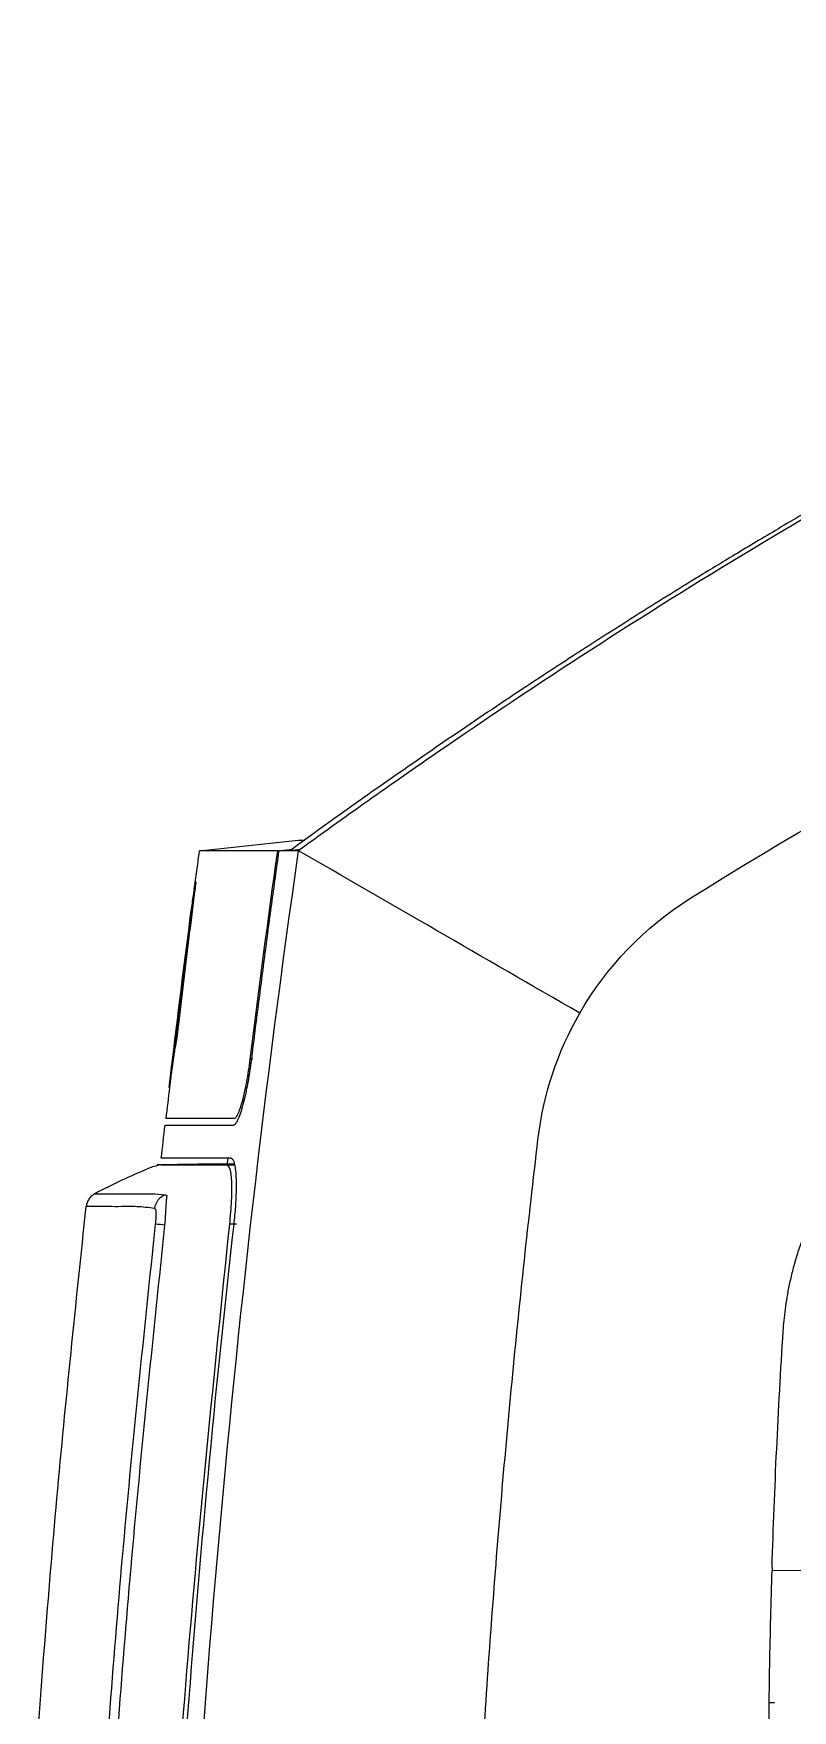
# Model space of a CAD drawing. Extents: x 86 to 639, y 68 to 658.
# Drawn here: x 462.7 to 485.7, y 424.2 to 475 of the extents above; entities that cross this region are included whole.
import ezdxf

# ---------------------------------------------------------------- set-up
doc = ezdxf.new("R2010")
doc.units = 0
doc.layers.get('0').update_dxf_attribs({"linetype": 'CONTINUOUS'})

msp = doc.modelspace()

# ---------------------------------------------------------------- linework, layer by layer
at = {"color": 7, "linetype": 'CONTINUOUS'}
for p, q in [((467.695, 450.26), (470.685, 450.574)), ((470.063, 450.26), (470.499, 450.31)), ((470.095, 450.26), (470.493, 450.306)), ((467.535, 449.091), (467.567, 449.3)), ((467.58, 449.314), (467.57, 449.314)), ((467.546, 449.018), (467.536, 449.018)), ((467.42, 448.264), (467.43, 448.344)), ((467.473, 448.63), (467.439, 448.358)), ((467.472, 448.62), (467.44, 448.364)), ((466.944, 444.375), (467.415, 448.148)), ((467.42, 448.264), (467.405, 448.148)), ((467.034, 444.845), (467.024, 444.845)), ((467.044, 444.925), (467.034, 444.925)), ((466.97, 444.374), (466.96, 444.374)), ((466.775, 443.095), (466.807, 443.35)), ((466.798, 443.277), (466.791, 443.219)), ((466.825, 443.48), (466.792, 443.219)), ((466.808, 443.277), (466.798, 443.277)), ((466.786, 443.095), (466.775, 443.095)), ((468.256, 440.782), (466.408, 440.749)), ((468.549, 440.949), (468.526, 440.747)), ((464.262, 439.509), (464.26, 439.488)), ((485.041, 428.562), (485.039, 428.472)), ((485.039, 428.472), (495.365, 428.562)), ((484.955, 424.472), (485.117, 424.472))]:
    msp.add_line(p, q, dxfattribs=at)
at = {"color": 8, "linetype": 'CONTINUOUS'}
for p, q in [((469.305, 443.949), (469.232, 443.949)), ((468.523, 440.749), (468.753, 440.753)), ((468.813, 438.949), (468.598, 438.949))]:
    msp.add_line(p, q, dxfattribs=at)
at = {"color": 7, "linetype": 'CONTINUOUS'}
for centre, radius, start, end in [((466.834, 439.367), 0.506, 111.2135, 172.8356), ((436.009, 165.663), 274.971, 83.60457, 83.66219)]:
    msp.add_arc(centre, radius, start, end, dxfattribs=at)
for points, knots in [([(521.082, 474.998), (519.162, 474.52), (517.255, 473.991), (512.753, 472.619), (505.716, 470.206), (491.956, 464.077), (481.401, 457.694), (473.653, 452.377), (472.193, 451.346), (470.746, 450.297)], [0.006079, 0.006079, 0.006079, 0.006079, 0.579526, 0.579526, 1.370109, 2.734139, 4.938381, 4.938381, 5.45612, 5.45612, 5.45612, 5.45612]), ([(495.531, 465.586), (495.162, 465.403), (494.436, 465.042), (493.369, 464.499), (492.342, 463.967), (491.354, 463.445), (490.405, 462.936), (489.495, 462.438), (488.622, 461.955), (487.787, 461.485), (486.989, 461.03), (486.228, 460.591), (485.504, 460.168), (484.816, 459.761), (484.164, 459.372), (483.547, 459), (482.499, 458.362), (480.988, 457.424), (478.987, 456.146), (476.926, 454.792), (474.807, 453.358), (472.629, 451.845), (471.17, 450.794), (470.428, 450.26)], [0, 0, 0, 0, 0.0420064, 0.0826574, 0.1219544, 0.1598985, 0.1964906, 0.2317316, 0.2656221, 0.2981624, 0.3293529, 0.3591937, 0.3876851, 0.414827, 0.4406195, 0.4650626, 0.4881562, 0.565624, 0.6462287, 0.7299708, 0.8168491, 0.9068606, 1, 1, 1, 1]), ([(482.548, 448.81), (482.548, 448.81), (482.548, 448.81), (488.326, 452.449), (498.198, 457.4), (510.848, 462.101), (517.196, 464.117), (519.532, 464.822)], [0.523791, 0.523791, 0.523791, 0.523791, 0.523817, 0.523817, 2.72806, 4.09209, 4.882655, 4.882655, 4.882655, 4.882655]), ([(470.685, 450.574), (470.693, 450.574), (470.702, 450.575), (470.852, 450.576), (470.881, 450.576)], [0, 0, 0, 0, 0.808171, 1, 1, 1, 1]), ([(467.411, 364.364), (466.596, 378.691), (466.398, 393.053), (467.432, 421.738), (468.662, 436.055), (470.695, 450.26)], [0, 0, 0, 0, 0.5, 0.5, 1, 1, 1, 1]), ([(467.562, 449.266), (467.569, 449.316), (467.612, 449.648), (467.657, 449.979), (467.695, 450.26)], [0, 0, 0, 0, 0.152284, 1, 1, 1, 1]), ([(470.063, 450.26), (469.275, 450.26), (468.684, 450.26), (467.893, 450.26), (467.695, 450.26), (467.695, 450.26)], [0, 0, 0, 0, 0.5, 0.5, 1, 1, 1, 1]), ([(470.095, 450.26), (470.02, 449.722), (469.872, 448.653), (469.66, 447.063), (469.457, 445.498), (469.328, 444.463), (469.264, 443.949)], [0, 0, 0, 0, 0.256233, 0.50831, 0.756233, 1, 1, 1, 1]), ([(467.57, 449.311), (467.57, 449.312), (467.572, 449.318), (467.569, 449.288), (467.561, 449.22), (467.549, 449.121), (467.54, 449.049), (467.536, 449.018)], [0, 0, 0, 0, 0.049387, 0.295616, 0.561121, 0.804968, 1, 1, 1, 1]), ([(467.58, 449.311), (467.58, 449.312), (467.582, 449.318), (467.579, 449.288), (467.571, 449.22), (467.559, 449.121), (467.55, 449.049), (467.546, 449.018)], [0, 0, 0, 0, 0.049387, 0.295616, 0.56112, 0.804968, 1, 1, 1, 1]), ([(467.405, 448.148), (467.419, 448.254), (467.431, 448.346), (467.455, 448.522), (467.467, 448.605), (467.489, 448.762), (467.5, 448.836), (467.516, 448.939), (467.521, 448.972), (467.531, 449.033), (467.535, 449.061), (467.539, 449.083)], [0, 0, 0, 0, 0.25, 0.25, 0.5, 0.5, 0.75, 0.75, 0.875, 0.875, 1, 1, 1, 1]), ([(467.541, 449.09), (467.541, 449.09), (467.541, 449.093), (467.54, 449.082), (467.538, 449.056), (467.532, 449.012), (467.527, 448.973), (467.525, 448.953)], [0, 0, 0, 0, 0.014863, 0.242184, 0.472185, 0.721511, 1, 1, 1, 1]), ([(467.024, 444.845), (467.011, 444.737), (466.997, 444.626), (466.973, 444.451), (466.964, 444.389), (466.96, 444.374)], [0, 0, 0, 0, 0.5, 0.5, 1, 1, 1, 1]), ([(467.034, 444.845), (467.021, 444.737), (467.007, 444.626), (466.983, 444.451), (466.974, 444.389), (466.97, 444.374)], [0, 0, 0, 0, 0.5, 0.5, 1, 1, 1, 1]), ([(467.017, 444.82), (467.011, 444.77), (467.004, 444.719), (466.993, 444.635), (466.988, 444.604), (466.987, 444.597)], [0, 0, 0, 0, 0.5, 0.5, 1, 1, 1, 1]), ([(467.022, 444.86), (467.021, 444.855), (467.02, 444.85), (467.02, 444.846), (467.019, 444.841), (467.019, 444.837), (467.018, 444.833), (467.018, 444.829), (467.017, 444.824), (467.017, 444.82)], [0, 0, 0, 0, 0.00001470922, 0.00001470922, 0.00001470922, 0.00002766414, 0.00002766414, 0.00002766414, 0.00004064362, 0.00004064362, 0.00004064362, 0.00004064362]), ([(467.034, 444.925), (467.033, 444.919), (467.032, 444.912), (467.031, 444.906), (467.031, 444.899), (467.03, 444.892), (467.029, 444.886), (467.027, 444.872), (467.026, 444.859), (467.024, 444.845)], [0, 0, 0, 0, 0.00002060056, 0.00002060056, 0.00002060056, 0.00004119926, 0.00004119926, 0.00004119926, 0.00008236528, 0.00008236528, 0.00008236528, 0.00008236528]), ([(467.044, 444.925), (467.043, 444.919), (467.042, 444.912), (467.042, 444.906), (467.041, 444.899), (467.04, 444.892), (467.039, 444.886), (467.038, 444.872), (467.036, 444.859), (467.034, 444.845)], [0, 0, 0, 0, 0.00002060056, 0.00002060056, 0.00002060056, 0.00004119926, 0.00004119926, 0.00004119926, 0.0000823653, 0.0000823653, 0.0000823653, 0.0000823653]), ([(466.96, 444.374), (466.952, 444.344), (466.942, 444.295), (466.919, 444.168), (466.907, 444.091), (466.881, 443.913), (466.866, 443.81), (466.835, 443.573), (466.818, 443.44), (466.798, 443.277)], [0, 0, 0, 0, 0.25, 0.25, 0.5, 0.5, 0.75, 0.75, 1, 1, 1, 1]), ([(466.97, 444.374), (466.962, 444.344), (466.952, 444.295), (466.929, 444.168), (466.917, 444.091), (466.891, 443.913), (466.876, 443.81), (466.845, 443.573), (466.828, 443.44), (466.808, 443.277)], [0, 0, 0, 0, 0.25, 0.25, 0.5, 0.5, 0.75, 0.75, 1, 1, 1, 1]), ([(466.987, 444.597), (466.978, 444.566), (466.968, 444.515), (466.945, 444.384), (466.932, 444.304), (466.905, 444.118), (466.89, 444.011), (466.857, 443.765), (466.84, 443.628), (466.819, 443.459)], [0, 0, 0, 0, 0.25, 0.25, 0.5, 0.5, 0.75, 0.75, 1, 1, 1, 1]), ([(485.38, 435.719), (485.388, 435.825), (485.404, 436.045), (485.443, 436.385), (485.497, 436.749), (485.57, 437.134), (485.665, 437.54), (485.783, 437.966), (486.07, 438.843), (486.52, 439.822), (487.259, 440.977), (488.024, 441.917), (488.824, 442.665), (489.469, 443.163), (489.914, 443.47), (490.382, 443.756), (490.873, 444.022), (491.215, 444.175), (491.387, 444.253)], [0, 0, 0, 0, 0.028986, 0.06022, 0.093704, 0.12944, 0.167428, 0.20767, 0.250163, 0.419635, 0.499968, 0.624874, 0.749847, 0.798286, 0.847521, 0.897551, 0.948376, 1, 1, 1, 1]), ([(469.264, 443.949), (469.259, 443.906), (469.248, 443.819), (469.23, 443.689), (469.211, 443.561), (469.191, 443.433), (469.169, 443.307), (469.132, 443.103), (469.076, 442.834), (469, 442.532), (468.923, 442.279), (468.855, 442.11), (468.799, 442.008), (468.753, 441.955), (468.726, 441.951), (468.713, 441.949)], [0, 0, 0, 0, 0.041591, 0.083007, 0.124464, 0.166175, 0.208353, 0.2512, 0.374881, 0.50007, 0.625274, 0.748833, 0.833816, 0.91696, 1, 1, 1, 1]), ([(468.737, 442.149), (468.755, 442.149), (468.774, 442.161), (468.814, 442.207), (468.836, 442.242), (468.88, 442.333), (468.902, 442.388), (468.948, 442.519), (468.972, 442.595), (469.04, 442.844), (469.085, 443.045), (469.166, 443.476), (469.203, 443.712), (469.232, 443.949)], [0, 0, 0, 0, 0.125, 0.125, 0.25, 0.25, 0.375, 0.375, 0.5, 0.5, 0.75, 0.75, 1, 1, 1, 1]), ([(466.775, 443.095), (466.776, 443.097), (466.776, 443.102), (466.782, 443.15), (466.789, 443.208), (466.791, 443.219)], [0, 0, 0, 0, 0.330488, 0.873857, 1, 1, 1, 1]), ([(466.808, 443.277), (466.801, 443.222), (466.795, 443.168), (466.787, 443.106), (466.786, 443.095), (466.786, 443.095)], [0, 0, 0, 0, 0.5, 0.5, 1, 1, 1, 1]), ([(466.803, 443.326), (466.804, 443.332), (466.806, 443.347), (466.812, 443.396), (466.815, 443.427), (466.819, 443.459)], [0, 0, 0, 0, 0.5, 0.5, 1, 1, 1, 1]), ([(466.788, 443.193), (466.783, 443.158), (466.78, 443.132), (466.776, 443.102), (466.775, 443.095), (466.775, 443.095)], [0, 0, 0, 0, 0.5, 0.5, 1, 1, 1, 1]), ([(466.651, 441.949), (466.652, 441.949), (466.654, 441.949), (466.668, 441.949), (466.691, 441.949), (466.724, 441.949), (466.766, 441.949), (466.817, 441.949), (466.878, 441.949), (466.948, 441.949), (467.027, 441.949), (467.115, 441.949), (467.246, 441.949), (467.433, 441.949), (467.695, 441.949), (467.996, 441.949), (468.331, 441.949), (468.586, 441.949), (468.713, 441.949)], [0, 0, 0, 0, 0.047827, 0.095614, 0.143364, 0.191079, 0.238761, 0.286412, 0.334035, 0.381633, 0.429207, 0.476761, 0.524296, 0.619748, 0.715026, 0.810147, 0.905132, 1, 1, 1, 1]), ([(468.737, 442.149), (468.045, 442.149), (467.53, 442.149), (466.844, 442.149), (466.674, 442.149), (466.674, 442.149)], [0, 0, 0, 0, 0.5, 0.5, 1, 1, 1, 1]), ([(478.478, 360.769), (478.403, 361.327), (478.247, 362.49), (478.016, 364.305), (477.779, 366.259), (477.54, 368.351), (477.3, 370.583), (477.063, 372.954), (476.832, 375.465), (476.61, 378.116), (476.354, 381.557), (476.091, 385.777), (475.859, 390.763), (475.706, 395.85), (475.641, 400.506), (475.642, 404.696), (475.685, 408.387), (475.77, 412.078), (475.898, 415.768), (476.067, 419.455), (476.278, 423.141), (476.53, 426.824), (476.822, 430.504), (477.156, 434.18), (477.527, 437.852), (477.807, 440.297), (477.948, 441.519)], [0, 0, 0, 0, 0.020884, 0.043477, 0.06778, 0.093793, 0.121515, 0.150947, 0.182088, 0.214938, 0.249499, 0.309939, 0.371586, 0.43444, 0.498501, 0.544095, 0.589689, 0.635283, 0.680878, 0.726473, 0.772067, 0.81766, 0.86325, 0.908838, 0.954422, 1, 1, 1, 1]), ([(466.531, 440.752), (466.455, 440.734), (466.3, 440.698), (466.201, 440.661), (466.151, 440.642)], [0, 0, 0, 0, 0.489942, 1, 1, 1, 1]), ([(466.532, 440.749), (466.535, 440.749), (466.579, 440.749), (466.913, 440.748), (467.535, 440.748), (468.193, 440.749), (468.523, 440.749)], [0, 0, 0, 0, 0.02863, 0.352429, 0.676217, 1, 1, 1, 1]), ([(468.646, 440.949), (468.58, 440.949), (468.448, 440.949), (468.261, 440.949), (468.084, 440.949), (467.916, 440.949), (467.758, 440.949), (467.61, 440.949), (467.471, 440.949), (467.342, 440.949), (467.222, 440.949), (467.081, 440.949), (466.931, 440.949), (466.787, 440.949), (466.675, 440.949), (466.595, 440.949), (466.545, 440.949), (466.539, 440.949), (466.536, 440.949)], [0, 0, 0, 0, 0.047368, 0.094767, 0.142199, 0.189667, 0.237174, 0.284721, 0.332312, 0.379949, 0.427634, 0.47537, 0.562552, 0.649816, 0.737178, 0.824653, 0.912255, 1, 1, 1, 1]), ([(468.228, 440.781), (468.235, 440.781), (468.248, 440.781), (468.373, 440.782), (468.532, 440.782), (468.697, 440.782), (468.749, 440.782)], [0, 0, 0, 0, 0.259955, 0.54576, 0.8574, 1, 1, 1, 1]), ([(468.523, 440.749), (468.555, 440.724), (468.62, 440.673), (468.668, 440.27), (468.665, 439.776), (468.636, 439.317), (468.611, 439.072), (468.598, 438.949)], [0, 0, 0, 0, 0.248572, 0.490913, 0.738929, 0.869294, 1, 1, 1, 1]), ([(468.646, 440.949), (468.653, 440.949), (468.666, 440.947), (468.684, 440.934), (468.701, 440.914), (468.717, 440.885), (468.732, 440.848), (468.755, 440.774), (468.781, 440.636), (468.8, 440.394), (468.806, 440.096), (468.798, 439.784), (468.781, 439.489), (468.76, 439.221), (468.741, 439.04), (468.731, 438.949)], [0, 0, 0, 0, 0.042128, 0.083779, 0.125121, 0.166329, 0.207578, 0.249042, 0.370527, 0.491541, 0.615231, 0.739767, 0.826957, 0.913149, 1, 1, 1, 1]), ([(466.153, 440.636), (465.882, 440.522), (465.329, 440.29), (464.795, 440.015), (464.523, 439.875)], [0, 0, 0, 0, 0.490818, 1, 1, 1, 1]), ([(464.523, 439.875), (464.489, 439.854), (464.42, 439.811), (464.34, 439.717), (464.281, 439.607), (464.267, 439.527), (464.26, 439.488)], [0, 0, 0, 0, 0.246232, 0.499999, 0.753752, 1, 1, 1, 1]), ([(464.523, 439.875), (464.555, 439.875), (464.617, 439.875), (465.009, 439.874), (465.39, 439.873), (465.642, 439.874), (465.933, 439.871), (466.238, 439.882), (466.513, 439.853), (466.651, 439.838)], [0, 0, 0, 0, 0.2795774, 0.5591628, 0.6470386, 0.7349076, 0.822772, 0.9106679, 1, 1, 1, 1]), ([(466.651, 439.838), (466.677, 439.837), (466.708, 439.835), (466.704, 439.811), (466.696, 439.789), (466.691, 439.739), (466.683, 439.635), (466.672, 439.474), (466.659, 439.24), (466.646, 439.047), (466.638, 438.923)], [0, 0, 0, 0, 0.151582, 0.188126, 0.232897, 0.311991, 0.460747, 0.609367, 0.74939, 1, 1, 1, 1]), ([(462.665, 421.798), (462.887, 424.75), (463.331, 430.655), (463.95, 436.543), (464.26, 439.488)], [0, 0, 0, 0, 0.499998, 1, 1, 1, 1]), ([(466.332, 439.43), (466.148, 439.452), (465.778, 439.497), (465.32, 439.48), (464.94, 439.485), (464.59, 439.485), (464.317, 439.487), (464.279, 439.487), (464.26, 439.488)], [0, 0, 0, 0, 0.139972, 0.279985, 0.419994, 0.560002, 0.780004, 1, 1, 1, 1]), ([(466.363, 438.954), (466.37, 439.024), (466.381, 439.129), (466.384, 439.253), (466.382, 439.33), (466.374, 439.385), (466.357, 439.417), (466.342, 439.425), (466.332, 439.43)], [0, 0, 0, 0, 0.248706, 0.373924, 0.498813, 0.624013, 0.749052, 1, 1, 1, 1]), ([(463.834, 399.8), (463.916, 403.069), (464.082, 409.609), (464.613, 419.408), (465.339, 429.194), (466.022, 435.701), (466.363, 438.954)], [0, 0, 0, 0, 0.249989, 0.499986, 0.74999, 1, 1, 1, 1]), ([(466.638, 438.923), (466.296, 435.669), (465.614, 429.167), (464.885, 419.387), (464.353, 409.597), (464.186, 403.061), (464.102, 399.793)], [0, 0, 0, 0, 0.250225, 0.499979, 0.749962, 1, 1, 1, 1]), ([(468.731, 438.949), (467.581, 428.76), (466.825, 418.526), (466.04, 398.03), (466.011, 387.769), (466.316, 377.52)], [0, 0, 0, 0, 0.5, 0.5, 1, 1, 1, 1]), ([(468.598, 438.949), (468.137, 434.446), (467.213, 425.438), (466.368, 411.877), (466.144, 402.824), (466.031, 398.298)], [0, 0, 0, 0, 0.333314, 0.666654, 1, 1, 1, 1]), ([(494.183, 348.713), (494, 349.549), (493.632, 351.22), (493.095, 353.73), (492.568, 356.242), (492.053, 358.757), (491.55, 361.274), (491.061, 363.793), (490.586, 366.315), (490.126, 368.84), (489.32, 373.412), (487.955, 381.827), (486.559, 392.575), (485.616, 403.005), (485.224, 409.681), (485.055, 414.155), (484.98, 417.018), (484.94, 419.881), (484.935, 422.745), (484.963, 425.609), (485.014, 427.517), (485.039, 428.472)], [0, 0, 0, 0, 0.0318897, 0.0637804, 0.0956713, 0.1275617, 0.1594511, 0.1913391, 0.2232255, 0.25511, 0.2869926, 0.396247, 0.5728626, 0.6908157, 0.7865121, 0.8220971, 0.8576797, 0.8932603, 0.9288397, 0.964419, 1, 1, 1, 1])]:
    msp.add_open_spline(points, degree=3, knots=knots, dxfattribs=at)
for points in [[(469.232, 443.949), (469.492, 446.055), (469.769, 448.159), (470.063, 450.26)], [(470.428, 450.26), (470.313, 450.26), (470.202, 450.26), (470.095, 450.26)], [(470.746, 450.297), (470.638, 450.285), (470.532, 450.272), (470.428, 450.26)], [(470.695, 450.26), (470.604, 450.26), (470.515, 450.26), (470.428, 450.26)], [(470.695, 450.26), (470.712, 450.272), (470.729, 450.285), (470.746, 450.297)], [(479.215, 445.341), (476.29, 447.03), (473.409, 448.694), (470.695, 450.26)], [(467.525, 448.953), (467.349, 447.59), (467.182, 446.225), (467.022, 444.86)], [(467.536, 449.018), (467.361, 447.654), (467.194, 446.29), (467.034, 444.925)], [(467.546, 449.018), (467.371, 447.654), (467.204, 446.29), (467.044, 444.925)], [(479.215, 445.341), (480.023, 446.744), (481.175, 447.945), (482.548, 448.81)], [(466.803, 443.326), (466.995, 444.934), (467.195, 446.542), (467.405, 448.148)], [(477.948, 441.519), (478.106, 442.861), (478.54, 444.17), (479.215, 445.341)], [(466.786, 443.095), (466.748, 442.78), (466.711, 442.465), (466.674, 442.149)], [(466.536, 440.949), (466.574, 441.283), (466.612, 441.616), (466.651, 441.949)], [(485.041, 428.562), (485.114, 430.949), (485.226, 433.335), (485.38, 435.719)]]:
    msp.add_open_spline(points, degree=3, dxfattribs=at)

doc.saveas('drawing.dxf')
